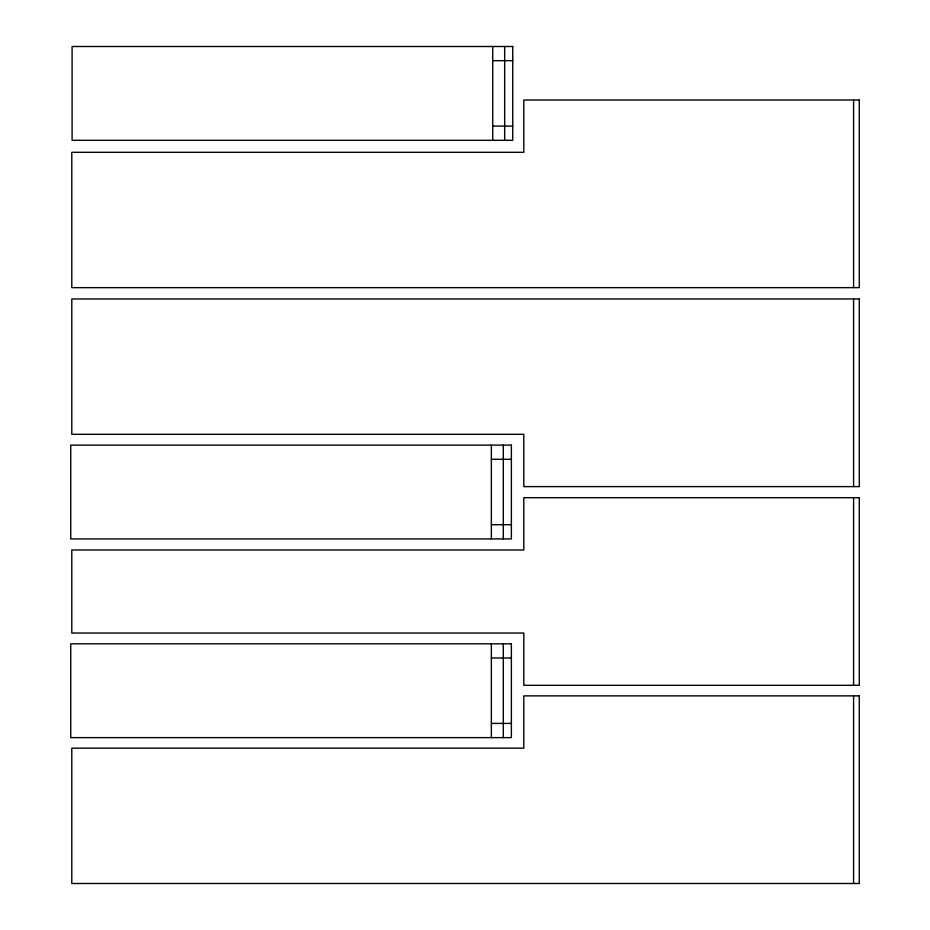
<?xml version="1.0" encoding="UTF-8"?>
<svg xmlns="http://www.w3.org/2000/svg" width="930" height="930" viewBox="0 0 930 930"><rect width="100%" height="100%" fill="white"/><g stroke="black" fill="none" stroke-linecap="round" stroke-linejoin="round"><path stroke-width="1.4" d="M492.726 60.671L512.744 60.671M492.726 126.096L512.744 126.096M491.354 459.281L511.372 459.281M491.354 524.706L511.372 524.706M491.354 657.987L511.372 657.987M491.354 723.412L511.372 723.412M853.589 100.022L853.589 287.649M853.589 298.983L853.589 486.611M853.589 497.69L853.589 685.317M853.589 695.873L853.589 883.5M504.665 46.5L504.665 140.314M503.293 445.11L503.293 538.923M503.293 643.816L503.293 737.63M492.726 46.5L492.726 140.314M491.354 445.11L491.354 538.923M491.354 643.816L491.354 737.63M512.744 46.5L72.098 46.5L72.098 140.314L512.744 140.314L512.744 46.5M859.274 100.022L523.811 100.022L523.811 152.311L71.796 152.311L71.796 287.649L859.274 287.649L859.274 100.022M859.274 298.983L71.796 298.983L71.796 434.322L523.811 434.322L523.811 486.611L859.274 486.611L859.274 298.983M511.372 445.11L70.727 445.11L70.727 538.923L511.372 538.923L511.372 445.11M859.274 497.69L523.811 497.69L523.811 549.979L71.796 549.979L71.796 633.028L523.811 633.028L523.811 685.317L859.274 685.317L859.274 497.69M511.372 643.816L70.727 643.816L70.727 737.63L511.372 737.63L511.372 643.816M859.274 695.873L523.811 695.873L523.811 748.162L71.796 748.162L71.796 883.5L859.274 883.5L859.274 695.873"/></g></svg>
